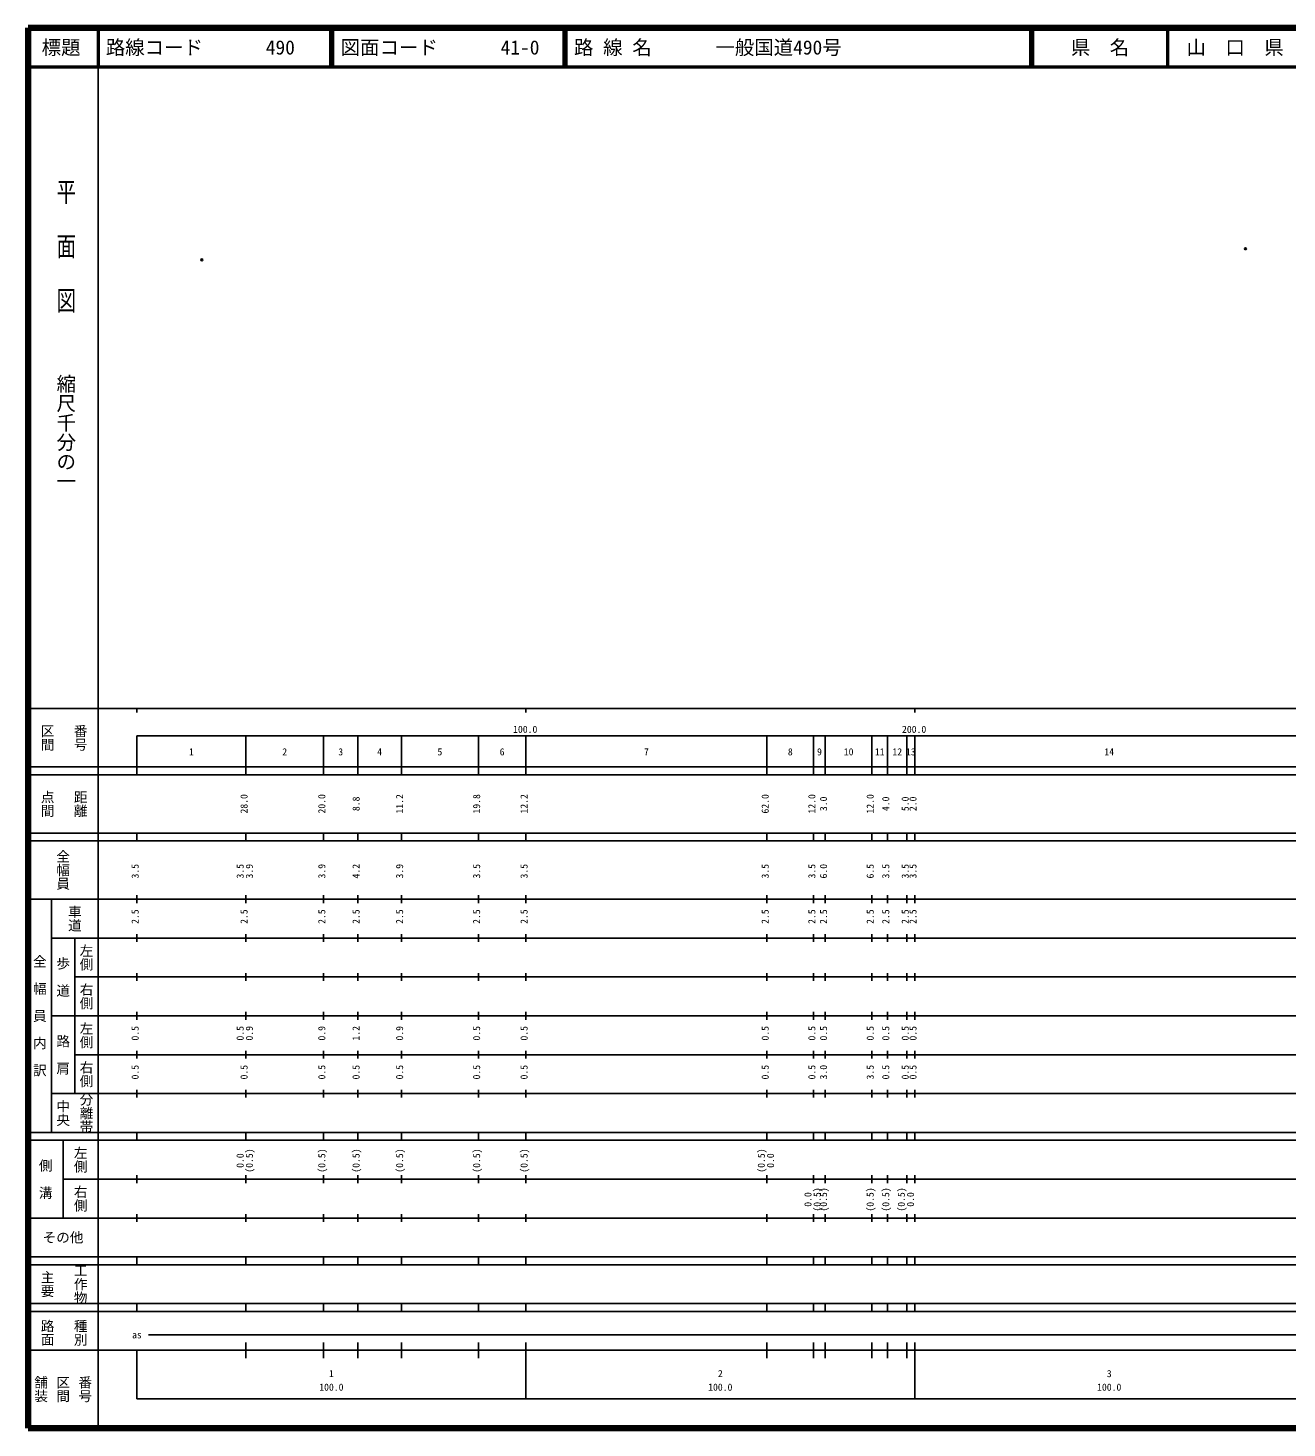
# Model space of a CAD drawing. Units: millimetres on the paper. Extents: x 40 to 680, y 20 to 380.
# Drawn here: x 40 to 363.7, y 20 to 380 of the extents above; entities that cross this region are included whole.
import ezdxf
from ezdxf.enums import TextEntityAlignment as Align

# ---------------------------------------------------------------- set-up
doc = ezdxf.new("R2010")
doc.units = ezdxf.units.MM
doc.header["$PDMODE"] = 32
doc.header["$PDSIZE"] = 0.5
doc.layers.add('M-OTRS', color=6, linetype='Continuous')
doc.layers.add('M-TTL-TXT', color=7, linetype='Continuous')
for name, color, linetype, lineweight in [('M-TTL', 2, 'Continuous', 140), ('M-TTL-BAND', 7, 'Continuous', 25), ('M-TTL-LINE', 7, 'Continuous', 50)]:
    doc.layers.add(name, color=color, linetype=linetype, lineweight=lineweight)
doc.styles.add('@ＭＳ ゴシック', font='')
doc.styles.add('ＭＳ ゴシック', font='')
doc.styles.get('@ＭＳ ゴシック').set_extended_font_data('@MS Gothic')
doc.styles.get('ＭＳ ゴシック').set_extended_font_data('MS Gothic')

msp = doc.modelspace()

# ---------------------------------------------------------------- linework, layer by layer
at = {"layer": 'M-OTRS'}
for p in [(84.68, 320.392), (353.017, 323.251)]:
    msp.add_point(p, dxfattribs=at)
at = {"layer": 'M-TTL'}
for p, q in [((40, 380), (40, 20)), ((680, 380), (40, 380)), ((40, 20), (680, 20))]:
    msp.add_line(p, q, dxfattribs=at)
at = {"layer": 'M-TTL-BAND'}
for p, q in [((58, 370), (58, 20)), ((40, 205), (579, 205)), ((68, 205), (68, 204)), ((168, 205), (168, 204)), ((268, 205), (268, 204)), ((68, 198), (579, 198)), ((68, 198), (68, 188)), ((96, 188), (96, 198)), ((116, 188), (116, 198)), ((124.8, 188), (124.8, 198)), ((136, 188), (136, 198)), ((155.8, 188), (155.8, 198)), ((168, 188), (168, 198)), ((230, 188), (230, 198)), ((242, 188), (242, 198)), ((245, 188), (245, 198)), ((257, 188), (257, 198)), ((261, 188), (261, 198)), ((266, 188), (266, 198)), ((268, 188), (268, 198)), ((40, 190), (579, 190)), ((40, 188), (579, 188)), ((40, 173), (579, 173)), ((68, 171), (68, 173)), ((96, 171), (96, 173)), ((116, 171), (116, 173)), ((124.8, 171), (124.8, 173)), ((136, 171), (136, 173)), ((155.8, 171), (155.8, 173)), ((168, 171), (168, 173)), ((230, 171), (230, 173)), ((242, 171), (242, 173)), ((245, 171), (245, 173)), ((257, 171), (257, 173)), ((261, 171), (261, 173)), ((266, 171), (266, 173)), ((268, 171), (268, 173)), ((40, 171), (579, 171)), ((40, 156), (579, 156)), ((46, 96), (46, 156)), ((68, 155), (68, 157)), ((96, 155), (96, 157)), ((116, 155), (116, 157)), ((124.8, 155), (124.8, 157)), ((136, 155), (136, 157)), ((155.8, 155), (155.8, 157)), ((168, 155), (168, 157)), ((230, 155), (230, 157)), ((242, 155), (242, 157)), ((245, 155), (245, 157)), ((257, 155), (257, 157)), ((261, 155), (261, 157)), ((266, 155), (266, 157)), ((268, 155), (268, 157)), ((46, 146), (579, 146)), ((52, 146), (52, 106)), ((68, 145), (68, 147)), ((96, 145), (96, 147)), ((116, 145), (116, 147)), ((124.8, 145), (124.8, 147)), ((136, 145), (136, 147)), ((155.8, 145), (155.8, 147)), ((168, 145), (168, 147)), ((230, 145), (230, 147)), ((242, 145), (242, 147)), ((245, 145), (245, 147)), ((257, 145), (257, 147)), ((261, 145), (261, 147)), ((266, 145), (266, 147)), ((268, 145), (268, 147)), ((68, 135), (68, 137)), ((96, 135), (96, 137)), ((116, 135), (116, 137)), ((124.8, 135), (124.8, 137)), ((136, 135), (136, 137)), ((155.8, 135), (155.8, 137)), ((168, 135), (168, 137)), ((230, 135), (230, 137)), ((242, 135), (242, 137)), ((245, 135), (245, 137)), ((257, 135), (257, 137)), ((261, 135), (261, 137)), ((266, 135), (266, 137)), ((268, 135), (268, 137)), ((52, 136), (579, 136)), ((46, 126), (579, 126)), ((68, 125), (68, 127)), ((96, 125), (96, 127)), ((116, 125), (116, 127)), ((124.8, 125), (124.8, 127)), ((136, 125), (136, 127)), ((155.8, 125), (155.8, 127)), ((168, 125), (168, 127)), ((230, 125), (230, 127)), ((242, 125), (242, 127)), ((245, 125), (245, 127)), ((257, 125), (257, 127)), ((261, 125), (261, 127)), ((266, 125), (266, 127)), ((268, 125), (268, 127)), ((52, 116), (579, 116)), ((68, 115), (68, 117)), ((96, 115), (96, 117)), ((116, 115), (116, 117)), ((124.8, 115), (124.8, 117)), ((136, 115), (136, 117)), ((155.8, 115), (155.8, 117)), ((168, 115), (168, 117)), ((230, 115), (230, 117)), ((242, 115), (242, 117)), ((245, 115), (245, 117)), ((257, 115), (257, 117)), ((261, 115), (261, 117)), ((266, 115), (266, 117)), ((268, 115), (268, 117)), ((46, 106), (579, 106)), ((68, 105), (68, 107)), ((96, 105), (96, 107)), ((116, 105), (116, 107)), ((124.8, 105), (124.8, 107)), ((136, 105), (136, 107)), ((155.8, 105), (155.8, 107)), ((168, 105), (168, 107)), ((230, 105), (230, 107)), ((242, 105), (242, 107)), ((245, 105), (245, 107)), ((257, 105), (257, 107)), ((261, 105), (261, 107)), ((266, 105), (266, 107)), ((268, 105), (268, 107)), ((40, 96), (579, 96)), ((40, 94), (579, 94)), ((49, 94), (49, 74)), ((68, 94), (68, 96)), ((96, 94), (96, 96)), ((116, 94), (116, 96)), ((124.8, 94), (124.8, 96)), ((136, 94), (136, 96)), ((155.8, 94), (155.8, 96)), ((168, 94), (168, 96)), ((230, 94), (230, 96)), ((242, 94), (242, 96)), ((245, 94), (245, 96)), ((257, 94), (257, 96)), ((261, 94), (261, 96)), ((266, 94), (266, 96)), ((268, 94), (268, 96)), ((49, 84), (579, 84)), ((68, 83), (68, 85)), ((96, 83), (96, 85)), ((116, 83), (116, 85)), ((124.8, 83), (124.8, 85)), ((136, 83), (136, 85)), ((155.8, 83), (155.8, 85)), ((168, 83), (168, 85)), ((230, 83), (230, 85)), ((242, 83), (242, 85)), ((245, 83), (245, 85)), ((257, 83), (257, 85)), ((261, 83), (261, 85)), ((266, 83), (266, 85)), ((268, 83), (268, 85)), ((40, 74), (579, 74)), ((68, 73), (68, 75)), ((96, 73), (96, 75)), ((116, 73), (116, 75)), ((124.8, 73), (124.8, 75)), ((136, 73), (136, 75)), ((155.8, 73), (155.8, 75)), ((168, 73), (168, 75)), ((230, 73), (230, 75)), ((242, 73), (242, 75)), ((245, 73), (245, 75)), ((257, 73), (257, 75)), ((261, 73), (261, 75)), ((266, 73), (266, 75)), ((268, 73), (268, 75)), ((40, 64), (579, 64)), ((40, 62), (579, 62)), ((68, 62), (68, 64)), ((96, 62), (96, 64)), ((116, 62), (116, 64)), ((124.8, 62), (124.8, 64)), ((136, 62), (136, 64)), ((155.8, 62), (155.8, 64)), ((168, 62), (168, 64)), ((230, 62), (230, 64)), ((242, 62), (242, 64)), ((245, 62), (245, 64)), ((257, 62), (257, 64)), ((261, 62), (261, 64)), ((266, 62), (266, 64)), ((268, 62), (268, 64)), ((40, 52), (579, 52)), ((68, 50), (68, 52)), ((96, 50), (96, 52)), ((116, 50), (116, 52)), ((124.8, 50), (124.8, 52)), ((136, 50), (136, 52)), ((155.8, 50), (155.8, 52)), ((168, 50), (168, 52)), ((230, 50), (230, 52)), ((242, 50), (242, 52)), ((245, 50), (245, 52)), ((257, 50), (257, 52)), ((261, 50), (261, 52)), ((266, 50), (266, 52)), ((268, 50), (268, 52)), ((40, 50), (579, 50)), ((71, 44), (565, 44)), ((40, 40), (579, 40)), ((68, 40), (68, 27.5)), ((96, 38), (96, 42)), ((116, 38), (116, 42)), ((124.8, 38), (124.8, 42)), ((136, 38), (136, 42)), ((155.8, 38), (155.8, 42)), ((168, 27.5), (168, 42)), ((230, 38), (230, 42)), ((242, 38), (242, 42)), ((245, 38), (245, 42)), ((257, 38), (257, 42)), ((261, 38), (261, 42)), ((266, 38), (266, 42)), ((268, 27.5), (268, 42)), ((68, 27.5), (579, 27.5))]:
    msp.add_line(p, q, dxfattribs=at)
at = {"layer": 'M-TTL-LINE'}
for p, q in [((58, 380), (58, 370)), ((117.75, 380), (117.75, 370)), ((118.25, 380), (118.25, 370)), ((177.75, 380), (177.75, 370)), ((178.25, 380), (178.25, 370)), ((297.75, 380), (297.75, 370)), ((298.25, 380), (298.25, 370)), ((333, 380), (333, 370)), ((40, 370), (680, 370))]:
    msp.add_line(p, q, dxfattribs=at)

# ---------------------------------------------------------------- texts
at = {"layer": 'M-TTL-BAND', "style": '@ＭＳ ゴシック', "width": 1.4}
msp.add_text('平  面  図', height=3.666, rotation=270, dxfattribs=at).set_placement((49.777, 306.475), align=Align.MIDDLE_RIGHT)
at = {"layer": 'M-TTL-BAND', "style": '@ＭＳ ゴシック'}
msp.add_text('縮尺千分の一', height=3.666, rotation=270, dxfattribs=at).set_placement((49.777, 261.03), align=Align.MIDDLE_RIGHT)
for s, p in [('区間', (45, 197.5)), ('番号', (53.5, 197.5)), ('点間', (45, 180.5)), ('距離', (53.5, 180.5)), ('全幅員', (49, 163.5)), ('車道', (52, 151)), ('左側', (55, 141)), ('全\u3000幅\u3000員\u3000内\u3000訳', (43, 126)), ('歩\u3000道', (49, 136)), ('右側', (55, 131)), ('左側', (55, 121)), ('路\u3000肩', (49, 116)), ('右側', (55, 111)), ('分離帯', (55, 101)), ('中央', (49, 101)), ('左側', (53.5, 89)), ('側\u3000溝', (44.5, 84)), ('右側', (53.5, 79)), ('工作物', (53.5, 57)), ('主要', (45, 57)), ('路面', (45, 44.5)), ('種別', (53.5, 44.5)), ('舗装', (43.333, 30)), ('区間', (49, 30)), ('番号', (54.667, 30))]:
    msp.add_text(s, height=2.566, rotation=270, dxfattribs=at).set_placement(p, align=Align.MIDDLE_CENTER)
at = {"layer": 'M-TTL-BAND', "style": 'ＭＳ ゴシック'}
for s, p in [('100.0', (167.844, 198.195)), ('200.0', (267.844, 198.195)), ('1', (82, 192.405)), ('2', (106, 192.405)), ('3', (120.4, 192.405)), ('4', (130.4, 192.405)), ('5', (145.9, 192.405)), ('6', (161.9, 192.405)), ('7', (199, 192.405)), ('8', (236, 192.405)), ('9', (243.5, 192.405)), ('10', (251, 192.405)), ('11', (259, 192.405)), ('12', (263.5, 192.405)), ('13', (267, 192.405)), ('14', (318, 192.405)), ('as', (68, 42.5)), ('1', (118, 32.523)), ('2', (218, 32.523)), ('3', (318, 32.523)), ('100.0', (118, 29.033)), ('100.0', (218, 29.033)), ('100.0', (318, 29.033))]:
    msp.add_text(s, height=1.833, dxfattribs=at).set_placement(p, align=Align.BOTTOM_CENTER)
for s, p in [('28.0', (97, 180.5)), ('20.0', (117, 180.5)), ('8.8', (125.8, 180.5)), ('11.2', (137, 180.5)), ('19.8', (156.8, 180.5)), ('12.2', (169, 180.5)), ('62.0', (231, 180.5)), ('12.0', (243, 180.5)), ('3.0', (246, 180.5)), ('12.0', (258, 180.5)), ('4.0', (262, 180.5)), ('5.0', (267, 180.5)), ('2.0', (269, 180.5)), ('3.5', (69, 163.174)), ('3.5', (96, 163.174)), ('3.9', (98.37, 163.174)), ('3.9', (117, 163.174)), ('4.2', (125.8, 163.174)), ('3.9', (137, 163.174)), ('3.5', (156.8, 163.174)), ('3.5', (169, 163.174)), ('3.5', (231, 163.174)), ('3.5', (243, 163.174)), ('6.0', (246, 163.174)), ('6.5', (258, 163.174)), ('3.5', (262, 163.174)), ('3.5', (267, 163.174)), ('3.5', (269, 163.174)), ('2.5', (69, 151.5)), ('2.5', (97, 151.5)), ('2.5', (117, 151.5)), ('2.5', (125.8, 151.5)), ('2.5', (137, 151.5)), ('2.5', (156.8, 151.5)), ('2.5', (169, 151.5)), ('2.5', (231, 151.5)), ('2.5', (243, 151.5)), ('2.5', (246, 151.5)), ('2.5', (258, 151.5)), ('2.5', (262, 151.5)), ('2.5', (267, 151.5)), ('2.5', (269, 151.5)), ('0.5', (69, 121.5)), ('0.5', (96, 121.5)), ('0.9', (98.37, 121.5)), ('0.9', (117, 121.5)), ('1.2', (125.8, 121.5)), ('0.9', (137, 121.5)), ('0.5', (156.8, 121.5)), ('0.5', (169, 121.5)), ('0.5', (231, 121.5)), ('0.5', (243, 121.5)), ('0.5', (246, 121.5)), ('0.5', (258, 121.5)), ('0.5', (262, 121.5)), ('0.5', (267, 121.5)), ('0.5', (269, 121.5)), ('0.5', (69, 111.5)), ('0.5', (97, 111.5)), ('0.5', (117, 111.5)), ('0.5', (125.8, 111.5)), ('0.5', (137, 111.5)), ('0.5', (156.8, 111.5)), ('0.5', (169, 111.5)), ('0.5', (231, 111.5)), ('0.5', (243, 111.5)), ('3.0', (246, 111.5)), ('3.5', (258, 111.5)), ('0.5', (262, 111.5)), ('0.5', (267, 111.5)), ('0.5', (269, 111.5)), ('0.0', (96, 88.764)), ('(0.5)', (98.37, 88.764)), ('(0.5)', (117, 88.764)), ('(0.5)', (125.8, 88.764)), ('(0.5)', (137, 88.764)), ('(0.5)', (156.8, 88.764)), ('(0.5)', (169, 88.764)), ('(0.5)', (230, 88.764)), ('0.0', (232.37, 88.764)), ('0.0', (242, 78.764)), ('(0.5)', (244.37, 78.764)), ('(0.5)', (246, 78.764)), ('(0.5)', (258, 78.764)), ('(0.5)', (262, 78.764)), ('(0.5)', (266, 78.764)), ('0.0', (268.37, 78.764))]:
    msp.add_text(s, height=1.833, rotation=90, dxfattribs=at).set_placement(p, align=Align.BOTTOM_CENTER)
msp.add_text('その他', height=2.566, dxfattribs=at).set_placement((49, 69), align=Align.MIDDLE_CENTER)
at = {"layer": 'M-TTL-TXT', "style": 'ＭＳ ゴシック'}
for s, p in [('標題', (48.5, 375)), ('県\u3000名', (315.625, 375)), ('山\u3000口\u3000県', (350.375, 375))]:
    msp.add_text(s, height=3.666, dxfattribs=at).set_placement(p, align=Align.MIDDLE_CENTER)
for s, p in [('路線コード', (60, 375)), ('490', (101.142, 375)), ('図面コード', (120.38, 375)), ('41-0', (161.521, 375)), ('路 線 名', (180.38, 375)), ('一般国道490号', (216.734, 375))]:
    msp.add_text(s, height=3.666, dxfattribs=at).set_placement(p, align=Align.MIDDLE_LEFT)

doc.saveas('drawing.dxf')
